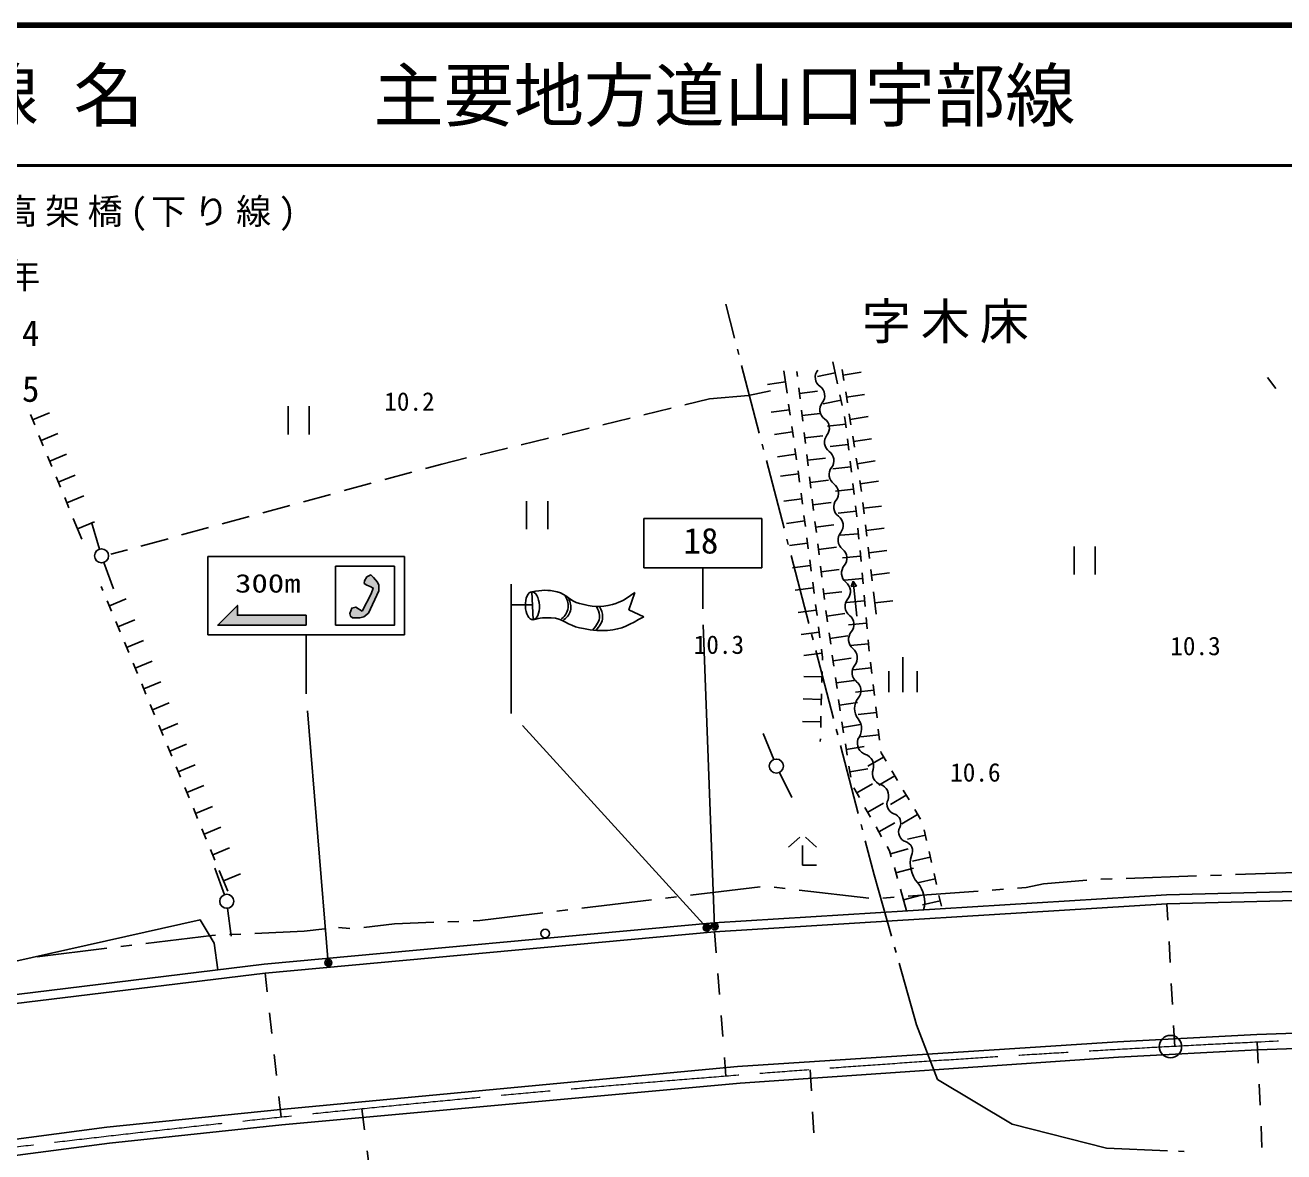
# Model space of a CAD drawing. Units: millimetres, scale not verified. Extents: x 40000 to 680000, y 20000 to 380000.
# Drawn here: x 191926 to 281586, y 299714 to 380000 of the extents above; entities that cross this region are included whole.
import ezdxf
from ezdxf.enums import TextEntityAlignment as Align

# ---------------------------------------------------------------- set-up
doc = ezdxf.new("R2010")
doc.units = ezdxf.units.MM
doc.header["$LTSCALE"] = 1000
doc.header["$PDMODE"] = 32
doc.header["$PDSIZE"] = 500
doc.linetypes.add('CHAIN', pattern=[18.5, 12, -1.5, 3.5, -1.5])
for name, color, linetype, lineweight in [('M-BGD', 7, 'Continuous', 25), ('M-BMK', 2, 'CHAIN', 13), ('M-BMK-ROW', 30, 'Continuous', 25), ('M-BMK-SRVR', 3, 'Continuous', 25), ('M-STR-HTXT', 7, 'Continuous', 13), ('M-STR-STR1', 1, 'Continuous', 25), ('M-STR-STRC', 7, 'Continuous', 25), ('M-TTL', 2, 'Continuous', 140), ('M-TTL-LINE', 7, 'Continuous', 50)]:
    doc.layers.add(name, color=color, linetype=linetype, lineweight=lineweight)
doc.layers.add('M-BMK-HTXT', color=7, linetype='Continuous')
doc.layers.add('M-TTL-TXT', color=7, linetype='Continuous')
doc.styles.add('ＭＳ ゴシック', font='')
doc.styles.get('ＭＳ ゴシック').set_extended_font_data('MS Gothic')

msp = doc.modelspace()

# ---------------------------------------------------------------- hatches: boundary and pattern name
at = {"layer": 'M-STR-STRC'}
for points in [[(215933, 338252), (215478, 338537), (215195, 338457), (215061, 338080), (215101, 337878), (215249, 337756), (215774, 337770), (216057, 337837), (216394, 338107), (217121, 339682), (217121, 340086), (217026, 340301), (216744, 340651), (216542, 340826), (216259, 340678), (216097, 340409), (216084, 340221), (216259, 340086), (216501, 339992), (216721, 339889), (216584, 339471)], [(205642, 337248), (207042, 338648), (207042, 337948), (211942, 337948), (211942, 337248)]]:
    msp.add_hatch(color=256, dxfattribs=at).paths.add_polyline_path(points)

# ---------------------------------------------------------------- linework, layer by layer
at = {"layer": 'M-BGD'}
for p, q in [((241827, 360123), (242459, 357694)), ((242660, 356920), (242761, 356533)), ((249468, 356018), (249797, 354452)), ((242962, 355759), (244221, 350920)), ((245972, 355366), (246196, 353782)), ((246932, 354954), (246888, 355317)), ((249633, 355235), (248361, 354967)), ((250254, 354673), (250129, 355463)), ((250192, 355068), (251476, 355271)), ((246084, 354574), (244797, 354392)), ((247125, 353366), (247029, 354160)), ((281026, 354098), (280427, 354899)), ((238914, 352942), (240680, 353372)), ((240680, 353372), (243444, 353620)), ((243444, 353620), (245014, 353939)), ((247077, 353763), (248367, 353920)), ((250045, 353278), (248773, 353010)), ((249962, 353669), (250127, 352886)), ((250504, 353092), (250379, 353882)), ((250441, 353487), (251726, 353690)), ((192451, 351879), (193652, 352376)), ((210657, 352839), (210657, 350839)), ((212157, 352839), (212157, 350839)), ((235999, 352232), (237942, 352705)), ((246365, 352594), (245078, 352411)), ((246309, 352990), (246421, 352198)), ((247318, 351777), (247222, 352571)), ((192604, 351510), (192298, 352249)), ((233084, 351523), (235027, 351996)), ((247270, 352174), (248561, 352331)), ((250380, 351575), (249089, 351419)), ((250292, 352104), (250348, 351836)), ((250348, 351836), (250411, 351313)), ((250753, 351512), (250629, 352302)), ((250691, 351907), (251975, 352110)), ((193214, 350031), (192909, 350770)), ((193062, 350401), (194263, 350897)), ((227254, 350104), (229197, 350577)), ((230169, 350813), (232112, 351286)), ((246590, 351010), (245302, 350827)), ((246533, 351406), (246646, 350614)), ((247512, 350189), (247415, 350983)), ((247463, 350586), (248754, 350743)), ((251003, 349931), (250878, 350722)), ((224339, 349394), (226283, 349867)), ((244422, 350146), (244523, 349759)), ((246758, 349822), (246870, 349030)), ((250555, 350122), (249265, 349966)), ((250507, 350519), (250603, 349725)), ((250941, 350327), (252225, 350529)), ((193825, 348552), (193520, 349292)), ((193673, 348922), (194874, 349418)), ((221601, 348728), (223368, 349157)), ((244724, 348984), (245983, 344145)), ((246814, 349426), (245527, 349243)), ((247705, 348601), (247608, 349395)), ((247657, 348998), (248947, 349155)), ((250699, 348931), (250795, 348136)), ((251252, 348351), (251128, 349141)), ((251190, 348746), (252474, 348949)), ((194284, 347443), (195485, 347940)), ((217538, 347619), (219467, 348145)), ((220432, 348409), (221601, 348728)), ((247011, 348038), (245724, 347855)), ((246983, 348238), (247039, 347838)), ((250747, 348533), (249457, 348377)), ((194436, 347074), (194131, 347813)), ((214644, 346829), (216573, 347356)), ((247039, 347838), (247091, 347445)), ((247898, 347012), (247802, 347807)), ((247850, 347410), (249140, 347567)), ((250891, 347342), (250987, 346548)), ((251456, 347065), (251377, 347561)), ((251416, 347313), (252701, 347516)), ((251491, 346769), (251456, 347065)), ((195047, 345595), (194742, 346334)), ((194895, 345964), (196096, 346461)), ((211749, 346040), (213679, 346566)), ((247246, 346255), (245957, 346087)), ((247195, 346652), (247298, 345859)), ((248091, 345424), (247995, 346218)), ((250939, 346945), (249649, 346789)), ((208855, 345250), (210785, 345776)), ((227646, 346076), (227646, 344076)), ((229146, 346076), (229146, 344076)), ((248043, 345821), (249334, 345978)), ((251129, 345373), (249839, 345217)), ((251083, 345754), (251175, 344992)), ((251683, 345181), (251587, 345975)), ((251635, 345578), (252926, 345733)), ((195964, 343377), (195353, 344855)), ((195658, 344116), (196860, 344612)), ((197225, 342663), (196657, 344581)), ((205961, 344460), (207890, 344987)), ((247454, 344669), (246165, 344500)), ((247402, 345065), (247506, 344272)), ((248285, 343836), (248188, 344630)), ((248236, 344233), (249527, 344390)), ((251175, 344992), (251178, 344959)), ((251875, 343592), (251779, 344386)), ((200172, 342881), (202102, 343408)), ((203067, 343671), (204996, 344197)), ((247609, 343479), (247713, 342685)), ((251287, 343764), (249992, 343647)), ((251251, 344163), (251323, 343366)), ((251827, 343989), (253117, 344145)), ((198038, 342299), (199208, 342618)), ((246184, 343371), (246285, 342984)), ((247661, 343082), (246372, 342914)), ((248478, 342248), (248381, 343042)), ((248430, 342645), (249720, 342802)), ((251395, 342569), (251467, 341772)), ((252066, 342004), (251970, 342798)), ((252018, 342401), (253309, 342557)), ((266656, 342857), (266656, 340857)), ((268156, 342857), (268156, 340857)), ((197537, 341714), (198219, 339833)), ((246486, 342210), (247745, 337371)), ((247817, 341892), (247920, 341099)), ((251431, 342171), (250137, 342053)), ((247869, 341496), (246580, 341327)), ((248671, 340659), (248575, 341453)), ((248623, 341056), (249913, 341213)), ((251540, 340976), (251612, 340179)), ((252258, 340415), (252162, 341209)), ((252210, 340812), (253501, 340968)), ((197464, 339720), (197348, 340000)), ((248076, 339909), (246787, 339741)), ((248024, 340306), (248128, 339512)), ((248864, 339071), (248768, 339865)), ((251576, 340577), (250281, 340460)), ((250769, 339989), (250917, 340382)), ((251142, 340028), (250769, 339989)), ((251173, 337895), (250917, 340382)), ((250917, 340382), (251142, 340028)), ((198078, 338242), (197771, 338981)), ((197924, 338611), (199125, 339110)), ((248816, 339468), (250107, 339625)), ((251720, 338984), (250426, 338866)), ((251684, 339382), (251756, 338586)), ((252545, 338032), (252354, 339621)), ((252450, 338827), (253740, 338982)), ((248283, 338323), (246994, 338154)), ((248231, 338719), (248335, 337926)), ((249082, 337486), (248970, 338278)), ((249026, 337882), (250313, 338065)), ((198691, 336764), (198384, 337503)), ((198538, 337134), (199738, 337632)), ((248439, 337133), (248543, 336339)), ((251865, 337390), (250570, 337273)), ((251829, 337789), (251901, 336992)), ((248491, 336736), (247202, 336568)), ((247946, 336596), (248047, 336209)), ((249307, 335902), (249194, 336694)), ((249251, 336298), (250538, 336480)), ((199305, 335286), (198998, 336025)), ((199151, 335656), (200352, 336154)), ((248248, 335435), (249507, 330596)), ((248646, 335546), (248725, 334943)), ((251998, 335917), (250704, 335799)), ((251973, 336195), (252024, 335638)), ((252024, 335638), (252052, 335399)), ((199918, 333809), (199611, 334548)), ((199765, 334178), (200965, 334677)), ((248686, 335244), (247397, 335076)), ((248725, 334943), (248720, 334751)), ((249532, 334318), (249419, 335110)), ((249475, 334714), (250762, 334896)), ((252144, 334605), (252236, 333810)), ((254457, 334972), (254457, 332472)), ((248689, 333552), (247389, 333586)), ((248699, 333952), (248678, 333152)), ((252190, 334207), (250899, 334057)), ((253457, 333972), (253457, 332472)), ((255457, 333972), (255457, 332472)), ((200532, 332331), (200225, 333070)), ((200378, 332701), (201579, 333199)), ((249756, 332734), (249644, 333526)), ((249700, 333130), (250987, 333312)), ((252329, 333015), (252421, 332221)), ((248647, 331952), (247347, 331986)), ((248657, 332352), (248636, 331553)), ((249981, 331149), (249869, 331941)), ((252375, 332618), (251084, 332468)), ((201145, 330853), (200838, 331592)), ((200992, 331223), (202193, 331721)), ((249925, 331545), (251212, 331728)), ((252560, 331029), (251268, 330879)), ((252514, 331426), (252606, 330631)), ((201759, 329376), (201452, 330115)), ((201605, 329745), (202806, 330244)), ((248605, 330353), (247305, 330387)), ((248615, 330753), (248594, 329953)), ((250222, 329568), (250093, 330357)), ((250158, 329963), (251441, 330172)), ((245246, 327668), (244491, 329520)), ((248573, 329153), (248568, 328963)), ((249708, 329822), (249809, 329435)), ((252744, 329439), (251453, 329289)), ((252698, 329837), (252791, 329042)), ((202372, 327898), (202066, 328637)), ((202219, 328267), (203420, 328766)), ((250011, 328660), (251269, 323821)), ((250480, 327989), (250351, 328778)), ((250416, 328383), (251699, 328593)), ((252883, 328247), (252894, 328153)), ((202832, 326790), (204033, 327288)), ((253074, 327850), (251956, 327187)), ((252894, 328153), (253254, 327547)), ((202986, 326420), (202679, 327159)), ((245654, 326755), (246529, 324957)), ((250738, 326410), (250609, 327199)), ((250674, 326804), (251957, 327014)), ((253866, 326514), (252747, 325851)), ((253662, 326858), (254069, 326170)), ((203599, 324943), (203293, 325681)), ((203446, 325312), (204647, 325810)), ((251354, 324957), (250960, 325653)), ((251157, 325305), (252288, 325945)), ((254477, 325482), (254885, 324794)), ((254681, 325138), (253563, 324475)), ((204213, 323465), (203906, 324204)), ((204059, 323834), (205260, 324333)), ((252142, 323564), (251748, 324260)), ((251945, 323912), (253076, 324552)), ((255497, 323762), (254379, 323099)), ((255293, 324106), (255701, 323417)), ((204673, 322357), (205874, 322855)), ((251471, 323047), (251571, 322660)), ((252930, 322172), (252536, 322868)), ((252733, 322520), (253864, 323160)), ((204826, 321987), (204520, 322726)), ((247106, 322134), (246306, 321434)), ((247506, 322134), (248306, 321434)), ((251773, 321886), (252404, 319457)), ((256051, 322281), (254783, 321994)), ((255962, 322671), (256139, 321891)), ((205440, 320509), (205133, 321248)), ((205286, 320879), (206487, 321377)), ((247306, 321534), (247306, 320134)), ((253503, 321158), (253324, 321475)), ((253622, 320739), (253503, 321158)), ((253563, 320949), (254814, 321304)), ((256315, 321110), (256492, 320330)), ((247306, 320134), (248306, 320134)), ((256403, 320720), (255135, 320433)), ((206115, 318037), (205434, 319917)), ((206360, 318293), (205747, 319771)), ((206053, 319032), (207254, 319530)), ((252404, 319457), (253644, 315071)), ((254059, 319200), (253841, 319970)), ((253950, 319585), (255201, 319940)), ((256668, 319550), (256844, 318769)), ((254715, 316891), (254278, 318430)), ((256756, 319160), (255488, 318873)), ((254496, 317661), (255747, 318016)), ((257109, 317599), (255841, 317312)), ((257021, 317989), (257197, 317209)), ((206348, 317071), (206595, 315086)), ((253862, 314301), (253971, 313917)), ((254189, 313147), (255429, 308761)), ((255429, 308761), (256912, 304880)), ((256912, 304880), (262245, 301689)), ((262245, 301689), (268947, 299984)), ((268947, 299984), (273292, 299787)), ((274091, 299751), (274490, 299733))]:
    msp.add_line(p, q, dxfattribs=at)
for points in [[(173541, 309346), (204381, 316256), (205384, 314580), (205650, 312691)], [(76301, 281881), (115746, 289144), (127249, 291321), (164375, 297062), (197735, 301461), (210105, 302724), (242677, 305796), (269738, 307551), (279670, 308076), (309223, 309093), (335445, 309273), (372834, 308360), (398572, 306925), (424092, 304856), (428692, 304397)], [(428580, 303303), (423988, 303760), (398497, 305828), (372790, 307261), (335435, 308173), (309246, 307993), (279718, 306977), (269812, 306453), (242861, 304603), (210217, 301630), (197924, 300326), (164531, 295973), (127331, 290142), (115934, 288061), (76507, 280800)]]:
    msp.add_lwpolyline(points, dxfattribs=at)
for centre in [(197367, 342184), (245435, 327205), (206286, 317567)]:
    msp.add_circle(centre, 500, dxfattribs=at)
for centre, radius, start, end in [((249015, 354909), 807, 141.71587, 234.43079), ((248077, 353597), 807, 321.71587, 54.43079), ((249343, 352597), 807, 141.71587, 234.43079), ((248405, 351284), 807, 321.71587, 54.43079), ((249671, 350284), 807, 141.71587, 234.43079), ((248733, 348972), 807, 321.71587, 54.43079), ((249999, 347972), 807, 141.71587, 234.43079), ((249061, 346659), 807, 321.71587, 54.43079), ((250327, 345660), 807, 141.71587, 234.43079), ((249389, 344347), 807, 321.71587, 54.43079), ((250661, 343317), 830, 140.34838, 231.68299), ((249632, 342015), 830, 320.34838, 51.68299), ((250910, 340955), 830, 140.34838, 231.68299), ((249881, 339653), 830, 320.34838, 51.68299), ((251159, 338594), 830, 140.34838, 231.68299), ((250130, 337291), 830, 320.34838, 51.68299), ((251408, 336232), 830, 140.34838, 231.68299), ((250378, 334929), 830, 320.34838, 51.68299), ((251657, 333870), 830, 140.34838, 231.68299), ((250627, 332567), 830, 320.34838, 51.68299), ((252204, 331302), 1192, 141.88492, 217.47589), ((250313, 329852), 1192, 321.88492, 37.47589), ((252055, 328844), 850, 161.31849, 251.51986), ((251517, 327232), 850, 341.31849, 71.51986), ((253127, 326687), 850, 161.31849, 251.51986), ((252588, 325075), 850, 341.31849, 71.51986), ((254021, 324482), 705, 152.92454, 252.51688), ((253597, 323137), 705, 332.92454, 72.51688), ((254853, 322495), 705, 152.92454, 252.51688), ((254430, 321149), 705, 332.92454, 72.51688), ((257063, 320264), 2084, 164.29919, 221.00885), ((253919, 317530), 2084, 344.29919, 41.00885)]:
    msp.add_arc(centre, radius, start, end, dxfattribs=at)
at = {"layer": 'M-BMK'}
for centre, radius, start, end in [((329321, -705232), 1013974, 84.64, 92.80537), ((340586, -938537), 1247551, 92.79769, 101.01385)]:
    msp.add_arc(centre, radius, start, end, dxfattribs=at)
at = {"layer": 'M-BMK-ROW'}
for p, q in [((270357, 319202), (275354, 319372)), ((276353, 319406), (277153, 319434)), ((278152, 319468), (283149, 319638)), ((239320, 317996), (244284, 318591)), ((245278, 318567), (246072, 318476)), ((247066, 318361), (252033, 317787)), ((260808, 318363), (261606, 318421)), ((262604, 318493), (263235, 318539)), ((263235, 318539), (264474, 318817)), ((264474, 318817), (267560, 319083)), ((268558, 319140), (269357, 319168)), ((231575, 317067), (236540, 317662)), ((237533, 317781), (238327, 317877)), ((253029, 317799), (253827, 317857)), ((254824, 317929), (259811, 318290)), ((224314, 316197), (228795, 316734)), ((229788, 316853), (230582, 316948)), ((211805, 315431), (213263, 315609)), ((214257, 315692), (215054, 315632)), ((216048, 315695), (218232, 315962)), ((218232, 315962), (221030, 316070)), ((222029, 316109), (222828, 316139)), ((223828, 316178), (224314, 316197)), ((200516, 314559), (205221, 315135)), ((205221, 315135), (205480, 315146)), ((206479, 315191), (207278, 315227)), ((208277, 315272), (211805, 315431)), ((192773, 313612), (197736, 314219)), ((198729, 314340), (199523, 314438))]:
    msp.add_line(p, q, dxfattribs=at)
at = {"layer": 'M-BMK-SRVR'}
msp.add_circle((273507, 307211), 800, dxfattribs=at)
at = {"layer": 'M-STR-STR1'}
for p, q in [((273324, 316212), (273259, 317393)), ((241028, 315401), (241147, 313906)), ((273488, 313216), (273406, 314714)), ((209168, 311122), (209020, 312456)), ((241265, 312411), (241384, 310915)), ((273651, 310221), (273570, 311719)), ((209499, 308140), (209334, 309631)), ((241502, 309420), (241621, 307925)), ((273815, 307225), (273733, 308723)), ((209830, 305159), (209665, 306650)), ((279694, 307526), (279760, 306028)), ((241739, 306429), (241845, 305100)), ((247836, 305561), (247929, 304064)), ((279827, 304529), (279893, 303031)), ((210161, 302177), (209995, 303668)), ((215919, 302769), (216105, 301280)), ((248022, 302567), (248115, 301070)), ((279960, 301532), (280026, 300034)), ((216291, 299792), (216476, 298303))]:
    msp.add_line(p, q, dxfattribs=at)
for points in [[(145487, 304220), (178474, 309367), (208952, 313095), (240979, 316042), (273231, 318035), (305314, 318855), (347818, 318983), (378498, 317845), (406924, 315862), (419579, 314779)], [(145539, 303786), (178563, 308730), (209020, 312456), (241028, 315401), (273259, 317393), (305323, 318212), (347807, 318341), (378464, 317203), (406874, 315222), (419569, 314135)]]:
    msp.add_lwpolyline(points, dxfattribs=at)
at = {"layer": 'M-STR-STRC'}
for p, q in [((235991, 344834), (244391, 344834)), ((235991, 341334), (235991, 344834)), ((244391, 344834), (244391, 341334)), ((204942, 342148), (218942, 342148)), ((204942, 342148), (204942, 336548)), ((218942, 342148), (218942, 336548)), ((244391, 341334), (235991, 341334)), ((240191, 341334), (240191, 338402)), ((226554, 330957), (226554, 340159)), ((228010, 339631), (228108, 337635)), ((226554, 338686), (228056, 338686)), ((241033, 315774), (240233, 337259)), ((218942, 336548), (204942, 336548)), ((211942, 336548), (211942, 332348)), ((213342, 336548), (212642, 336548)), ((212043, 331129), (213520, 313189)), ((227341, 330094), (240480, 315684))]:
    msp.add_line(p, q, dxfattribs=at)
for points in [[(218242, 341448), (214042, 341448), (214042, 337248), (218242, 337248)], [(215933, 338252), (215478, 338537), (215195, 338457), (215061, 338080), (215101, 337878), (215249, 337756), (215774, 337770), (216057, 337837), (216394, 338107), (217121, 339682), (217121, 340086), (217026, 340301), (216744, 340651), (216542, 340826), (216259, 340678), (216097, 340409), (216084, 340221), (216259, 340086), (216501, 339992), (216721, 339889), (216584, 339471)], [(211942, 337948), (207042, 337948), (207042, 338648), (205642, 337248), (211942, 337248)]]:
    msp.add_lwpolyline(points, close=True, dxfattribs=at)
msp.add_lwpolyline([(235361, 339583), (234939, 338338), (235987, 337838)], dxfattribs=at)
for centre, radius in [((240480, 315684), 150), ((240480, 315684), 120), ((240480, 315684), 90), ((240480, 315684), 60), ((240480, 315684), 30), ((241033, 315774), 150), ((241033, 315774), 120), ((241033, 315774), 90), ((241033, 315774), 60), ((241033, 315774), 30), ((228961, 315276), 305), ((213520, 313189), 150), ((213520, 313189), 120), ((213520, 313189), 90), ((213520, 313189), 60), ((213520, 313189), 30)]:
    msp.add_circle(centre, radius, dxfattribs=at)
msp.add_ellipse((228056, 338632), major_axis=(36, -999), ratio=0.501353, dxfattribs=at)
for points, knots in [([(228010, 339631), (228775, 339736), (229134, 339787), (229821, 339616), (230503, 339447), (230736, 338955), (231419, 338791), (232306, 338578), (232877, 338465), (233753, 338719), (234438, 338918), (234752, 339116), (235361, 339583)], [0, 0, 0, 0, 1, 1, 1, 2, 2, 2, 3, 3, 3, 4, 4, 4, 4]), ([(230390, 339361), (230553, 338995), (230682, 338741), (230578, 338355), (230487, 338018), (230322, 337858), (230058, 337628)], [0, 0, 0, 0, 1, 1, 1, 2, 2, 2, 2]), ([(230627, 339194), (230763, 338854), (230861, 338621), (230764, 338269), (230671, 337933), (230491, 337782), (230219, 337561)], [0, 0, 0, 0, 1, 1, 1, 2, 2, 2, 2]), ([(232615, 338577), (232754, 338343), (232808, 338192), (232827, 337925), (232860, 337484), (232623, 337254), (232347, 336898)], [0, 0, 0, 0, 1, 1, 1, 2, 2, 2, 2]), ([(232845, 338572), (232992, 338301), (233058, 338128), (233056, 337825), (233054, 337407), (232842, 337199), (232571, 336871)], [0, 0, 0, 0, 1, 1, 1, 2, 2, 2, 2]), ([(228108, 337635), (228649, 337768), (228892, 337789), (229399, 337770), (230233, 337738), (230596, 337220), (231416, 337063), (232185, 336916), (232630, 336810), (233411, 336870), (234483, 336951), (234954, 337272), (235987, 337838)], [0, 0, 0, 0, 1, 1, 1, 2, 2, 2, 3, 3, 3, 4, 4, 4, 4])]:
    msp.add_open_spline(points, degree=3, knots=knots, dxfattribs=at)
for p in [(240480, 315684), (241033, 315774), (213520, 313189)]:
    msp.add_point(p, dxfattribs=at)
at = {"layer": 'M-TTL'}
msp.add_line((680000, 380000), (40000, 380000), dxfattribs=at)
at = {"layer": 'M-TTL-LINE'}
msp.add_line((40000, 370000), (680000, 370000), dxfattribs=at)

# ---------------------------------------------------------------- texts
at = {"layer": 'M-BGD', "style": 'ＭＳ ゴシック'}
for s, p in [('10.2', (217502, 352130)), ('10.3', (239546, 334802)), ('10.3', (273496, 334707)), ('10.6', (257817, 325701))]:
    msp.add_text(s, height=1320, dxfattribs=at).set_placement(p, align=Align.BOTTOM_LEFT)
at = {"layer": 'M-BMK-HTXT', "insert": (257828, 357320), "char_height": 2566, "attachment_point": 8, "style": 'ＭＳ ゴシック'}
msp.add_mtext('\\T1.2;字木床', dxfattribs=at)
at = {"layer": 'M-STR-HTXT', "char_height": 1833, "attachment_point": 7, "style": 'ＭＳ ゴシック'}
for s, insert in [('\\T1.21;橋\u3000名\u3000\u3000阿知須高架橋(下り線)', (166118, 365333)), ('\\T1.22;架設年月\u3000昭和49年', (166118, 361038)), ('\\T1.28;橋\u3000長\u3000\u3000L=267.4', (166118, 356940)), ('\\T1.28;全\u3000幅\u3000\u3000W1=8.75', (166118, 352960))]:
    msp.add_mtext(s, dxfattribs=dict(at, insert=insert))
at = {"layer": 'M-STR-STRC', "style": 'ＭＳ ゴシック'}
msp.add_text('18', height=1833, dxfattribs=at).set_placement((238814, 341798), align=Align.BOTTOM_LEFT)
at = {"layer": 'M-STR-STRC', "style": 'ＭＳ ゴシック', "width": 1.3}
msp.add_text('300m', height=1320, dxfattribs=at).set_placement((209212, 340226), align=Align.MIDDLE_CENTER)
at = {"layer": 'M-TTL-TXT', "style": 'ＭＳ ゴシック'}
for s, p in [('路 線 名', (180380, 375000)), ('主要地方道山口宇部線', (216734, 375000))]:
    msp.add_text(s, height=3666, dxfattribs=at).set_placement(p, align=Align.MIDDLE_LEFT)

doc.saveas('drawing.dxf')
